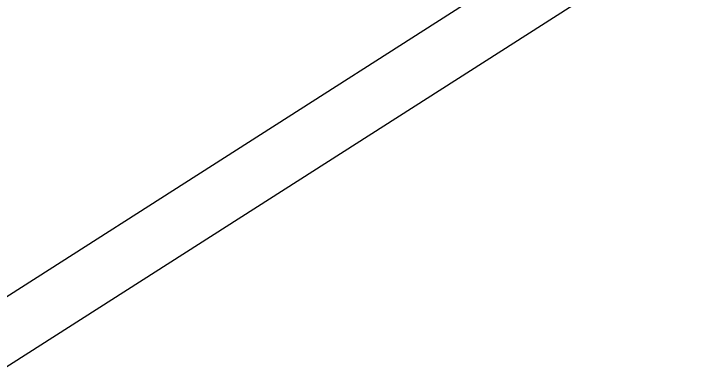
# Model space of a CAD drawing. Extents: x 268 to 383, y 668 to 793.
# Drawn here: x 275.674 to 277.528, y 677.11 to 678.096 of the extents above; entities that cross this region are included whole.
import ezdxf

# ---------------------------------------------------------------- set-up
doc = ezdxf.new("R2010")
doc.units = 0
doc.header["$LTSCALE"] = 0.5
doc.header["$MEASUREMENT"] = 0
doc.layers.get('0').update_dxf_attribs({"linetype": 'CONTINUOUS'})
for name, color, linetype in [('P02', 1, 'CONTINUOUS'), ('P03', 5, 'CONTINUOUS'), ('P04', 7, 'CONTINUOUS')]:
    doc.layers.add(name, color=color, linetype=linetype)

# ---------------------------------------------------------------- blocks, each defined once
blk = doc.blocks.new('*U44')
at = {"color": 3}
for p, q in [((3.2067, 12.1103), (3.2067, 1.1103)), ((3.4067, 1.1103), (3.4067, 11.9103))]:
    blk.add_line(p, q, dxfattribs=at)
blk = doc.blocks.new('*U45')
at = {"color": 3}
for p, q in [((3.4067, 3.5774, 4.5873), (3.4067, 3.2814, 4.5873)), ((3.4067, 3.5774, 4.5873), (3.9067, 3.5774, 4.5873)), ((3.4067, 3.5774, 5.1913), (3.4067, 3.5774, 4.5873)), ((3.4067, 3.2814, 5.1913), (3.4067, 3.5774, 5.1913)), ((3.4067, 3.5774, 5.1913), (3.4279, 3.5774, 5.1913)), ((3.4279, 3.5774, 4.6073), (3.4267, 3.2814, 4.6073)), ((3.4279, 3.5774, 5.1913), (3.4267, 3.2814, 5.1913)), ((3.9067, 3.5774, 4.6073), (3.4279, 3.5774, 4.6073)), ((3.4279, 3.5774, 4.6073), (3.4279, 3.5774, 5.1913)), ((3.9067, 3.5774, 4.5873), (3.9067, 3.2814, 4.5873)), ((3.9067, 3.2814, 4.6073), (3.9067, 3.5774, 4.6073)), ((3.9067, 3.5774, 4.6073), (3.9067, 3.5774, 4.5873)), ((3.9067, 3.2814, 4.5873), (3.4067, 3.2814, 4.5873)), ((3.4067, 3.2814, 4.5873), (3.4067, 3.2814, 5.1913)), ((3.4267, 3.2814, 5.1913), (3.4067, 3.2814, 5.1913)), ((3.9067, 3.2814, 4.6073), (3.4267, 3.2814, 4.6073)), ((3.4267, 3.2814, 5.1913), (3.4267, 3.2814, 4.6073)), ((3.9067, 3.2814, 4.5873), (3.9067, 3.2814, 4.6073))]:
    blk.add_line(p, q, dxfattribs=at)
blk = doc.blocks.new('2')
at = {"layer": 'P03', "extrusion": (0.670836, -0.525474, 0.523313)}
blk.add_arc((-23.161, 13.866, -16.215), 31.698, 15.469, 88.7316, dxfattribs=at)
at = {"layer": 'P04', "color": 3, "extrusion": (0.002275, 0.707103, 0.707107), "xscale": 10, "yscale": 10, "zscale": 10, "rotation": 132.2621201352395}
blk.add_blockref('*U44', (105.127, -3.589, -22.5), dxfattribs=at)
at = {"layer": 'P04', "extrusion": (0.002275, 0.707103, 0.707107), "xscale": 10, "yscale": 10, "zscale": 10, "rotation": 132.2621201352395}
blk.add_blockref('*U45', (62.392, -42.423, -22.5), dxfattribs=at)

msp = doc.modelspace()

# ---------------------------------------------------------------- block references
at = {"layer": 'P02', "xscale": 0.09999999999990905, "yscale": 0.1000000000000227, "zscale": 0.1}
msp.add_blockref('2', (278.2373, 676.6205), dxfattribs=at)

doc.saveas('drawing.dxf')
